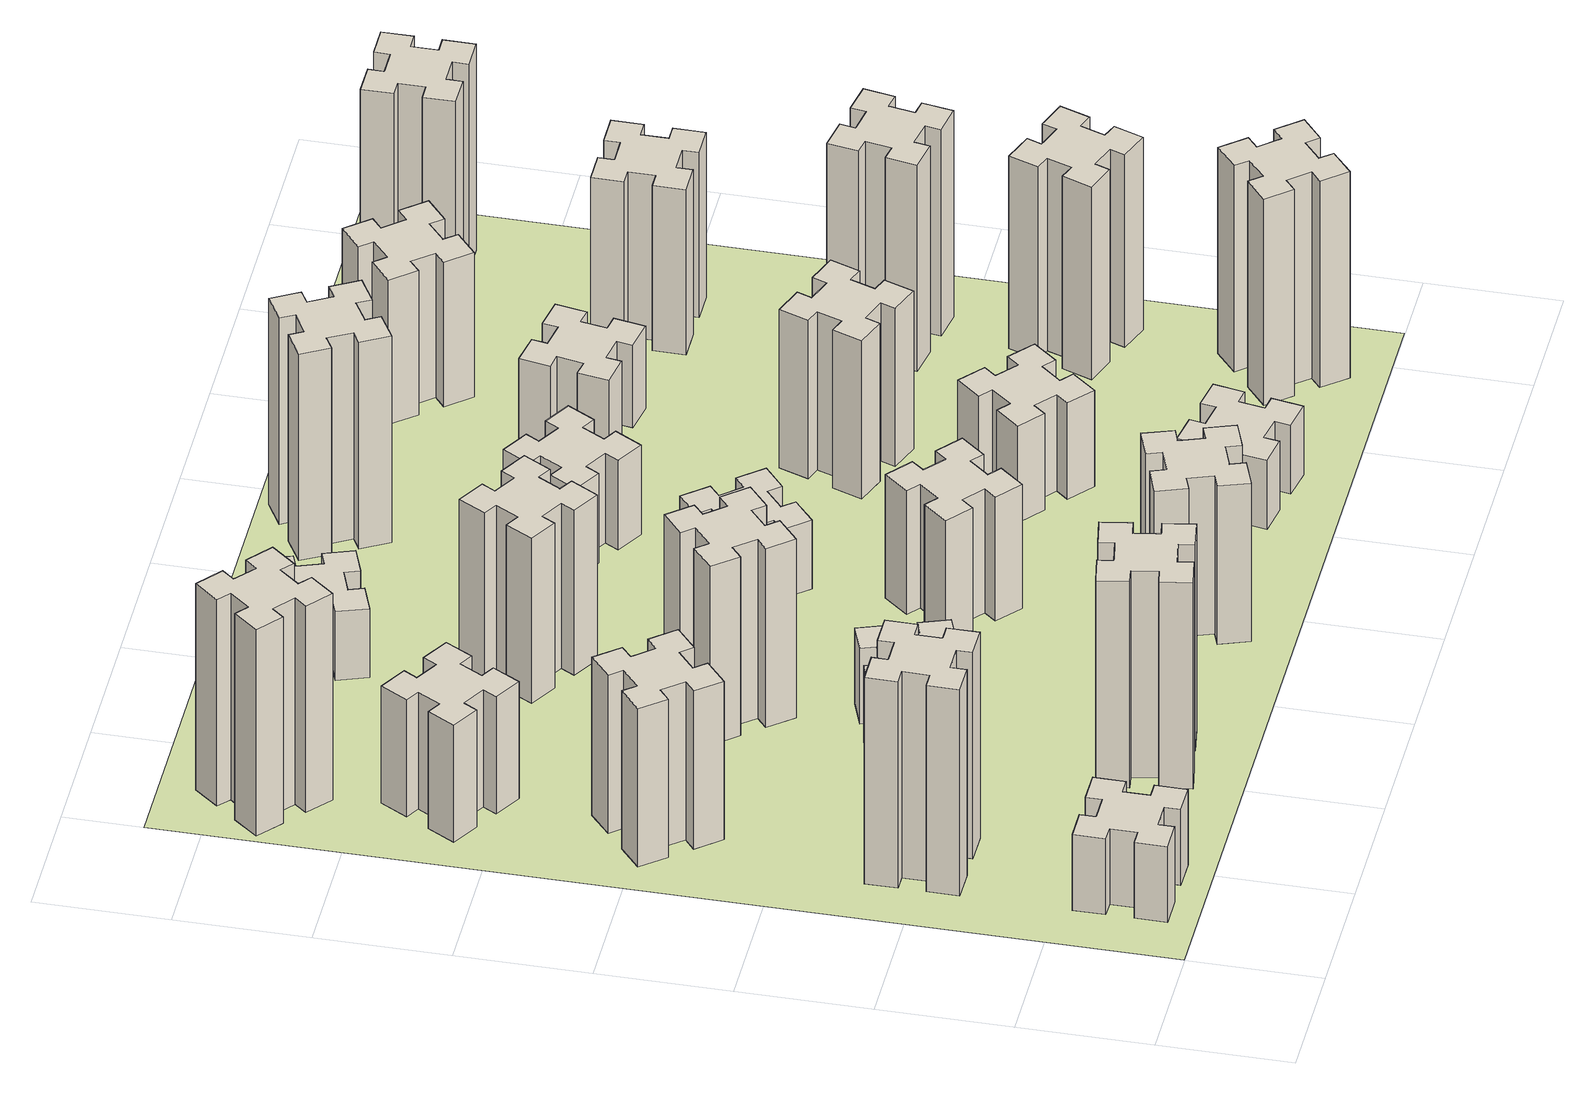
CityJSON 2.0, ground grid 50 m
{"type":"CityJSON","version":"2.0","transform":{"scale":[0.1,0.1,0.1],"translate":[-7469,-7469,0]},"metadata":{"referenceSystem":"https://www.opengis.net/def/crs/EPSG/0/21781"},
"CityObjects":{
"building1":{"type":"Building","attributes":{"class":"1000","function":"1000","usage":"1000","yearOfConstruction":2016,"roofType":"1000","measuredHeight":33,"storeysAboveGround":30,"storeysBelowGround":0},"geometry":[{"type":"Solid","lod":"1","boundaries":[[[[0,1,2,3,4,5,6,7,8,9,10,11,12,13,14,15,16,17,18,19]],[[17,16,20,21]],[[16,15,22,20]],[[15,14,23,22]],[[14,13,24,23]],[[13,12,25,24]],[[12,11,26,25]],[[11,10,27,26]],[[10,9,28,27]],[[9,8,29,28]],[[8,7,30,29]],[[7,6,31,30]],[[6,5,32,31]],[[5,4,33,32]],[[4,3,34,33]],[[3,2,35,34]],[[2,1,36,35]],[[1,0,37,36]],[[0,19,38,37]],[[19,18,39,38]],[[18,17,21,39]],[[24,25,26,27,28,29,30,31,32,33,34,35,36,37,38,39,21,20,22,23]]]]}]},
"building2":{"type":"Building","attributes":{"class":"1000","function":"1000","usage":"1000","yearOfConstruction":2016,"roofType":"1000","measuredHeight":90,"storeysAboveGround":30,"storeysBelowGround":0},"geometry":[{"type":"Solid","lod":"1","boundaries":[[[[40,41,42,43,44,45,46,47,48,49,50,51,52,53,54,55,56,57,58,59]],[[57,56,60,61]],[[56,55,62,60]],[[55,54,63,62]],[[54,53,64,63]],[[53,52,65,64]],[[52,51,66,65]],[[51,50,67,66]],[[50,49,68,67]],[[49,48,69,68]],[[48,47,70,69]],[[47,46,71,70]],[[46,45,72,71]],[[45,44,73,72]],[[44,43,74,73]],[[43,42,75,74]],[[42,41,76,75]],[[41,40,77,76]],[[40,59,78,77]],[[59,58,79,78]],[[58,57,61,79]],[[64,65,66,67,68,69,70,71,72,73,74,75,76,77,78,79,61,60,62,63]]]]}]},
"building3":{"type":"Building","attributes":{"class":"1000","function":"1000","usage":"1000","yearOfConstruction":2016,"roofType":"1000","measuredHeight":69,"storeysAboveGround":30,"storeysBelowGround":0},"geometry":[{"type":"Solid","lod":"1","boundaries":[[[[80,81,82,83,84,85,86,87,88,89,90,91,92,93,94,95,96,97,98,99]],[[97,96,100,101]],[[96,95,102,100]],[[95,94,103,102]],[[94,93,104,103]],[[93,92,105,104]],[[92,91,106,105]],[[91,90,107,106]],[[90,89,108,107]],[[89,88,109,108]],[[88,87,110,109]],[[87,86,111,110]],[[86,85,112,111]],[[85,84,113,112]],[[84,83,114,113]],[[83,82,115,114]],[[82,81,116,115]],[[81,80,117,116]],[[80,99,118,117]],[[99,98,119,118]],[[98,97,101,119]],[[104,105,106,107,108,109,110,111,112,113,114,115,116,117,118,119,101,100,102,103]]]]}]},
"building4":{"type":"Building","attributes":{"class":"1000","function":"1000","usage":"1000","yearOfConstruction":2016,"roofType":"1000","measuredHeight":51,"storeysAboveGround":30,"storeysBelowGround":0},"geometry":[{"type":"Solid","lod":"1","boundaries":[[[[120,121,122,123,124,125,126,127,128,129,130,131,132,133,134,135,136,137,138,139]],[[137,136,140,141]],[[136,135,142,140]],[[135,134,143,142]],[[134,133,144,143]],[[133,132,145,144]],[[132,131,146,145]],[[131,130,147,146]],[[130,129,148,147]],[[129,128,149,148]],[[128,127,150,149]],[[127,126,151,150]],[[126,125,152,151]],[[125,124,153,152]],[[124,123,154,153]],[[123,122,155,154]],[[122,121,156,155]],[[121,120,157,156]],[[120,139,158,157]],[[139,138,159,158]],[[138,137,141,159]],[[144,145,146,147,148,149,150,151,152,153,154,155,156,157,158,159,141,140,142,143]]]]}]},
"building5":{"type":"Building","attributes":{"class":"1000","function":"1000","usage":"1000","yearOfConstruction":2016,"roofType":"1000","measuredHeight":90,"storeysAboveGround":30,"storeysBelowGround":0},"geometry":[{"type":"Solid","lod":"1","boundaries":[[[[160,161,162,163,164,165,166,167,168,169,170,171,172,173,174,175,176,177,178,179]],[[177,176,180,181]],[[176,175,182,180]],[[175,174,183,182]],[[174,173,184,183]],[[173,172,185,184]],[[172,171,186,185]],[[171,170,187,186]],[[170,169,188,187]],[[169,168,189,188]],[[168,167,190,189]],[[167,166,191,190]],[[166,165,192,191]],[[165,164,193,192]],[[164,163,194,193]],[[163,162,195,194]],[[162,161,196,195]],[[161,160,197,196]],[[160,179,198,197]],[[179,178,199,198]],[[178,177,181,199]],[[184,185,186,187,188,189,190,191,192,193,194,195,196,197,198,199,181,180,182,183]]]]}]},
"building6":{"type":"Building","attributes":{"class":"1000","function":"1000","usage":"1000","yearOfConstruction":2016,"roofType":"1000","measuredHeight":90,"storeysAboveGround":30,"storeysBelowGround":0},"geometry":[{"type":"Solid","lod":"1","boundaries":[[[[200,201,202,203,204,205,206,207,208,209,210,211,212,213,214,215,216,217,218,219]],[[217,216,220,221]],[[216,215,222,220]],[[215,214,223,222]],[[214,213,224,223]],[[213,212,225,224]],[[212,211,226,225]],[[211,210,227,226]],[[210,209,228,227]],[[209,208,229,228]],[[208,207,230,229]],[[207,206,231,230]],[[206,205,232,231]],[[205,204,233,232]],[[204,203,234,233]],[[203,202,235,234]],[[202,201,236,235]],[[201,200,237,236]],[[200,219,238,237]],[[219,218,239,238]],[[218,217,221,239]],[[224,225,226,227,228,229,230,231,232,233,234,235,236,237,238,239,221,220,222,223]]]]}]},
"building7":{"type":"Building","attributes":{"class":"1000","function":"1000","usage":"1000","yearOfConstruction":2016,"roofType":"1000","measuredHeight":33,"storeysAboveGround":30,"storeysBelowGround":0},"geometry":[{"type":"Solid","lod":"1","boundaries":[[[[240,241,242,243,244,245,246,247,248,249,250,251,252,253,254,255,256,257,258,259]],[[257,256,260,261]],[[256,255,262,260]],[[255,254,263,262]],[[254,253,264,263]],[[253,252,265,264]],[[252,251,266,265]],[[251,250,267,266]],[[250,249,268,267]],[[249,248,269,268]],[[248,247,270,269]],[[247,246,271,270]],[[246,245,272,271]],[[245,244,273,272]],[[244,243,274,273]],[[243,242,275,274]],[[242,241,276,275]],[[241,240,277,276]],[[240,259,278,277]],[[259,258,279,278]],[[258,257,261,279]],[[264,265,266,267,268,269,270,271,272,273,274,275,276,277,278,279,261,260,262,263]]]]}]},
"building8":{"type":"Building","attributes":{"class":"1000","function":"1000","usage":"1000","yearOfConstruction":2016,"roofType":"1000","measuredHeight":78,"storeysAboveGround":30,"storeysBelowGround":0},"geometry":[{"type":"Solid","lod":"1","boundaries":[[[[280,281,282,283,284,285,286,287,288,289,290,291,292,293,294,295,296,297,298,299]],[[297,296,300,301]],[[296,295,302,300]],[[295,294,303,302]],[[294,293,304,303]],[[293,292,305,304]],[[292,291,306,305]],[[291,290,307,306]],[[290,289,308,307]],[[289,288,309,308]],[[288,287,310,309]],[[287,286,311,310]],[[286,285,312,311]],[[285,284,313,312]],[[284,283,314,313]],[[283,282,315,314]],[[282,281,316,315]],[[281,280,317,316]],[[280,299,318,317]],[[299,298,319,318]],[[298,297,301,319]],[[304,305,306,307,308,309,310,311,312,313,314,315,316,317,318,319,301,300,302,303]]]]}]},
"building9":{"type":"Building","attributes":{"class":"1000","function":"1000","usage":"1000","yearOfConstruction":2016,"roofType":"1000","measuredHeight":72,"storeysAboveGround":30,"storeysBelowGround":0},"geometry":[{"type":"Solid","lod":"1","boundaries":[[[[320,321,322,323,324,325,326,327,328,329,330,331,332,333,334,335,336,337,338,339]],[[337,336,340,341]],[[336,335,342,340]],[[335,334,343,342]],[[334,333,344,343]],[[333,332,345,344]],[[332,331,346,345]],[[331,330,347,346]],[[330,329,348,347]],[[329,328,349,348]],[[328,327,350,349]],[[327,326,351,350]],[[326,325,352,351]],[[325,324,353,352]],[[324,323,354,353]],[[323,322,355,354]],[[322,321,356,355]],[[321,320,357,356]],[[320,339,358,357]],[[339,338,359,358]],[[338,337,341,359]],[[344,345,346,347,348,349,350,351,352,353,354,355,356,357,358,359,341,340,342,343]]]]}]},
"building10":{"type":"Building","attributes":{"class":"1000","function":"1000","usage":"1000","yearOfConstruction":2016,"roofType":"1000","measuredHeight":69,"storeysAboveGround":30,"storeysBelowGround":0},"geometry":[{"type":"Solid","lod":"1","boundaries":[[[[360,361,362,363,364,365,366,367,368,369,370,371,372,373,374,375,376,377,378,379]],[[377,376,380,381]],[[376,375,382,380]],[[375,374,383,382]],[[374,373,384,383]],[[373,372,385,384]],[[372,371,386,385]],[[371,370,387,386]],[[370,369,388,387]],[[369,368,389,388]],[[368,367,390,389]],[[367,366,391,390]],[[366,365,392,391]],[[365,364,393,392]],[[364,363,394,393]],[[363,362,395,394]],[[362,361,396,395]],[[361,360,397,396]],[[360,379,398,397]],[[379,378,399,398]],[[378,377,381,399]],[[384,385,386,387,388,389,390,391,392,393,394,395,396,397,398,399,381,380,382,383]]]]}]},
"building11":{"type":"Building","attributes":{"class":"1000","function":"1000","usage":"1000","yearOfConstruction":2016,"roofType":"1000","measuredHeight":30,"storeysAboveGround":30,"storeysBelowGround":0},"geometry":[{"type":"Solid","lod":"1","boundaries":[[[[400,401,402,403,404,405,406,407,408,409,410,411,412,413,414,415,416,417,418,419]],[[417,416,420,421]],[[416,415,422,420]],[[415,414,423,422]],[[414,413,424,423]],[[413,412,425,424]],[[412,411,426,425]],[[411,410,427,426]],[[410,409,428,427]],[[409,408,429,428]],[[408,407,430,429]],[[407,406,431,430]],[[406,405,432,431]],[[405,404,433,432]],[[404,403,434,433]],[[403,402,435,434]],[[402,401,436,435]],[[401,400,437,436]],[[400,419,438,437]],[[419,418,439,438]],[[418,417,421,439]],[[424,425,426,427,428,429,430,431,432,433,434,435,436,437,438,439,421,420,422,423]]]]}]},
"building12":{"type":"Building","attributes":{"class":"1000","function":"1000","usage":"1000","yearOfConstruction":2016,"roofType":"1000","measuredHeight":54,"storeysAboveGround":30,"storeysBelowGround":0},"geometry":[{"type":"Solid","lod":"1","boundaries":[[[[440,441,442,443,444,445,446,447,448,449,450,451,452,453,454,455,456,457,458,459]],[[457,456,460,461]],[[456,455,462,460]],[[455,454,463,462]],[[454,453,464,463]],[[453,452,465,464]],[[452,451,466,465]],[[451,450,467,466]],[[450,449,468,467]],[[449,448,469,468]],[[448,447,470,469]],[[447,446,471,470]],[[446,445,472,471]],[[445,444,473,472]],[[444,443,474,473]],[[443,442,475,474]],[[442,441,476,475]],[[441,440,477,476]],[[440,459,478,477]],[[459,458,479,478]],[[458,457,461,479]],[[464,465,466,467,468,469,470,471,472,473,474,475,476,477,478,479,461,460,462,463]]]]}]},
"building13":{"type":"Building","attributes":{"class":"1000","function":"1000","usage":"1000","yearOfConstruction":2016,"roofType":"1000","measuredHeight":30,"storeysAboveGround":30,"storeysBelowGround":0},"geometry":[{"type":"Solid","lod":"1","boundaries":[[[[480,481,482,483,484,485,486,487,488,489,490,491,492,493,494,495,496,497,498,499]],[[497,496,500,501]],[[496,495,502,500]],[[495,494,503,502]],[[494,493,504,503]],[[493,492,505,504]],[[492,491,506,505]],[[491,490,507,506]],[[490,489,508,507]],[[489,488,509,508]],[[488,487,510,509]],[[487,486,511,510]],[[486,485,512,511]],[[485,484,513,512]],[[484,483,514,513]],[[483,482,515,514]],[[482,481,516,515]],[[481,480,517,516]],[[480,499,518,517]],[[499,498,519,518]],[[498,497,501,519]],[[504,505,506,507,508,509,510,511,512,513,514,515,516,517,518,519,501,500,502,503]]]]}]},
"building14":{"type":"Building","attributes":{"class":"1000","function":"1000","usage":"1000","yearOfConstruction":2016,"roofType":"1000","measuredHeight":39,"storeysAboveGround":30,"storeysBelowGround":0},"geometry":[{"type":"Solid","lod":"1","boundaries":[[[[520,521,522,523,524,525,526,527,528,529,530,531,532,533,534,535,536,537,538,539]],[[537,536,540,541]],[[536,535,542,540]],[[535,534,543,542]],[[534,533,544,543]],[[533,532,545,544]],[[532,531,546,545]],[[531,530,547,546]],[[530,529,548,547]],[[529,528,549,548]],[[528,527,550,549]],[[527,526,551,550]],[[526,525,552,551]],[[525,524,553,552]],[[524,523,554,553]],[[523,522,555,554]],[[522,521,556,555]],[[521,520,557,556]],[[520,539,558,557]],[[539,538,559,558]],[[538,537,541,559]],[[544,545,546,547,548,549,550,551,552,553,554,555,556,557,558,559,541,540,542,543]]]]}]},
"building15":{"type":"Building","attributes":{"class":"1000","function":"1000","usage":"1000","yearOfConstruction":2016,"roofType":"1000","measuredHeight":30,"storeysAboveGround":30,"storeysBelowGround":0},"geometry":[{"type":"Solid","lod":"1","boundaries":[[[[560,561,562,563,564,565,566,567,568,569,570,571,572,573,574,575,576,577,578,579]],[[577,576,580,581]],[[576,575,582,580]],[[575,574,583,582]],[[574,573,584,583]],[[573,572,585,584]],[[572,571,586,585]],[[571,570,587,586]],[[570,569,588,587]],[[569,568,589,588]],[[568,567,590,589]],[[567,566,591,590]],[[566,565,592,591]],[[565,564,593,592]],[[564,563,594,593]],[[563,562,595,594]],[[562,561,596,595]],[[561,560,597,596]],[[560,579,598,597]],[[579,578,599,598]],[[578,577,581,599]],[[584,585,586,587,588,589,590,591,592,593,594,595,596,597,598,599,581,580,582,583]]]]}]},
"building16":{"type":"Building","attributes":{"class":"1000","function":"1000","usage":"1000","yearOfConstruction":2016,"roofType":"1000","measuredHeight":90,"storeysAboveGround":30,"storeysBelowGround":0},"geometry":[{"type":"Solid","lod":"1","boundaries":[[[[600,601,602,603,604,605,606,607,608,609,610,611,612,613,614,615,616,617,618,619]],[[617,616,620,621]],[[616,615,622,620]],[[615,614,623,622]],[[614,613,624,623]],[[613,612,625,624]],[[612,611,626,625]],[[611,610,627,626]],[[610,609,628,627]],[[609,608,629,628]],[[608,607,630,629]],[[607,606,631,630]],[[606,605,632,631]],[[605,604,633,632]],[[604,603,634,633]],[[603,602,635,634]],[[602,601,636,635]],[[601,600,637,636]],[[600,619,638,637]],[[619,618,639,638]],[[618,617,621,639]],[[624,625,626,627,628,629,630,631,632,633,634,635,636,637,638,639,621,620,622,623]]]]}]},
"building17":{"type":"Building","attributes":{"class":"1000","function":"1000","usage":"1000","yearOfConstruction":2016,"roofType":"1000","measuredHeight":42,"storeysAboveGround":30,"storeysBelowGround":0},"geometry":[{"type":"Solid","lod":"1","boundaries":[[[[640,641,642,643,644,645,646,647,648,649,650,651,652,653,654,655,656,657,658,659]],[[657,656,660,661]],[[656,655,662,660]],[[655,654,663,662]],[[654,653,664,663]],[[653,652,665,664]],[[652,651,666,665]],[[651,650,667,666]],[[650,649,668,667]],[[649,648,669,668]],[[648,647,670,669]],[[647,646,671,670]],[[646,645,672,671]],[[645,644,673,672]],[[644,643,674,673]],[[643,642,675,674]],[[642,641,676,675]],[[641,640,677,676]],[[640,659,678,677]],[[659,658,679,678]],[[658,657,661,679]],[[664,665,666,667,668,669,670,671,672,673,674,675,676,677,678,679,661,660,662,663]]]]}]},
"building18":{"type":"Building","attributes":{"class":"1000","function":"1000","usage":"1000","yearOfConstruction":2016,"roofType":"1000","measuredHeight":69,"storeysAboveGround":30,"storeysBelowGround":0},"geometry":[{"type":"Solid","lod":"1","boundaries":[[[[680,681,682,683,684,685,686,687,688,689,690,691,692,693,694,695,696,697,698,699]],[[697,696,700,701]],[[696,695,702,700]],[[695,694,703,702]],[[694,693,704,703]],[[693,692,705,704]],[[692,691,706,705]],[[691,690,707,706]],[[690,689,708,707]],[[689,688,709,708]],[[688,687,710,709]],[[687,686,711,710]],[[686,685,712,711]],[[685,684,713,712]],[[684,683,714,713]],[[683,682,715,714]],[[682,681,716,715]],[[681,680,717,716]],[[680,699,718,717]],[[699,698,719,718]],[[698,697,701,719]],[[704,705,706,707,708,709,710,711,712,713,714,715,716,717,718,719,701,700,702,703]]]]}]},
"building19":{"type":"Building","attributes":{"class":"1000","function":"1000","usage":"1000","yearOfConstruction":2016,"roofType":"1000","measuredHeight":36,"storeysAboveGround":30,"storeysBelowGround":0},"geometry":[{"type":"Solid","lod":"1","boundaries":[[[[720,721,722,723,724,725,726,727,728,729,730,731,732,733,734,735,736,737,738,739]],[[737,736,740,741]],[[736,735,742,740]],[[735,734,743,742]],[[734,733,744,743]],[[733,732,745,744]],[[732,731,746,745]],[[731,730,747,746]],[[730,729,748,747]],[[729,728,749,748]],[[728,727,750,749]],[[727,726,751,750]],[[726,725,752,751]],[[725,724,753,752]],[[724,723,754,753]],[[723,722,755,754]],[[722,721,756,755]],[[721,720,757,756]],[[720,739,758,757]],[[739,738,759,758]],[[738,737,741,759]],[[744,745,746,747,748,749,750,751,752,753,754,755,756,757,758,759,741,740,742,743]]]]}]},
"building20":{"type":"Building","attributes":{"class":"1000","function":"1000","usage":"1000","yearOfConstruction":2016,"roofType":"1000","measuredHeight":90,"storeysAboveGround":30,"storeysBelowGround":0},"geometry":[{"type":"Solid","lod":"1","boundaries":[[[[760,761,762,763,764,765,766,767,768,769,770,771,772,773,774,775,776,777,778,779]],[[777,776,780,781]],[[776,775,782,780]],[[775,774,783,782]],[[774,773,784,783]],[[773,772,785,784]],[[772,771,786,785]],[[771,770,787,786]],[[770,769,788,787]],[[769,768,789,788]],[[768,767,790,789]],[[767,766,791,790]],[[766,765,792,791]],[[765,764,793,792]],[[764,763,794,793]],[[763,762,795,794]],[[762,761,796,795]],[[761,760,797,796]],[[760,779,798,797]],[[779,778,799,798]],[[778,777,781,799]],[[784,785,786,787,788,789,790,791,792,793,794,795,796,797,798,799,781,780,782,783]]]]}]},
"building21":{"type":"Building","attributes":{"class":"1000","function":"1000","usage":"1000","yearOfConstruction":2016,"roofType":"1000","measuredHeight":63,"storeysAboveGround":30,"storeysBelowGround":0},"geometry":[{"type":"Solid","lod":"1","boundaries":[[[[800,801,802,803,804,805,806,807,808,809,810,811,812,813,814,815,816,817,818,819]],[[817,816,820,821]],[[816,815,822,820]],[[815,814,823,822]],[[814,813,824,823]],[[813,812,825,824]],[[812,811,826,825]],[[811,810,827,826]],[[810,809,828,827]],[[809,808,829,828]],[[808,807,830,829]],[[807,806,831,830]],[[806,805,832,831]],[[805,804,833,832]],[[804,803,834,833]],[[803,802,835,834]],[[802,801,836,835]],[[801,800,837,836]],[[800,819,838,837]],[[819,818,839,838]],[[818,817,821,839]],[[824,825,826,827,828,829,830,831,832,833,834,835,836,837,838,839,821,820,822,823]]]]}]},
"building22":{"type":"Building","attributes":{"class":"1000","function":"1000","usage":"1000","yearOfConstruction":2016,"roofType":"1000","measuredHeight":84,"storeysAboveGround":30,"storeysBelowGround":0},"geometry":[{"type":"Solid","lod":"1","boundaries":[[[[840,841,842,843,844,845,846,847,848,849,850,851,852,853,854,855,856,857,858,859]],[[857,856,860,861]],[[856,855,862,860]],[[855,854,863,862]],[[854,853,864,863]],[[853,852,865,864]],[[852,851,866,865]],[[851,850,867,866]],[[850,849,868,867]],[[849,848,869,868]],[[848,847,870,869]],[[847,846,871,870]],[[846,845,872,871]],[[845,844,873,872]],[[844,843,874,873]],[[843,842,875,874]],[[842,841,876,875]],[[841,840,877,876]],[[840,859,878,877]],[[859,858,879,878]],[[858,857,861,879]],[[864,865,866,867,868,869,870,871,872,873,874,875,876,877,878,879,861,860,862,863]]]]}]},
"building23":{"type":"Building","attributes":{"class":"1000","function":"1000","usage":"1000","yearOfConstruction":2016,"roofType":"1000","measuredHeight":90,"storeysAboveGround":30,"storeysBelowGround":0},"geometry":[{"type":"Solid","lod":"1","boundaries":[[[[880,881,882,883,884,885,886,887,888,889,890,891,892,893,894,895,896,897,898,899]],[[897,896,900,901]],[[896,895,902,900]],[[895,894,903,902]],[[894,893,904,903]],[[893,892,905,904]],[[892,891,906,905]],[[891,890,907,906]],[[890,889,908,907]],[[889,888,909,908]],[[888,887,910,909]],[[887,886,911,910]],[[886,885,912,911]],[[885,884,913,912]],[[884,883,914,913]],[[883,882,915,914]],[[882,881,916,915]],[[881,880,917,916]],[[880,899,918,917]],[[899,898,919,918]],[[898,897,901,919]],[[904,905,906,907,908,909,910,911,912,913,914,915,916,917,918,919,901,900,902,903]]]]}]},
"building24":{"type":"Building","attributes":{"class":"1000","function":"1000","usage":"1000","yearOfConstruction":2016,"roofType":"1000","measuredHeight":72,"storeysAboveGround":30,"storeysBelowGround":0},"geometry":[{"type":"Solid","lod":"1","boundaries":[[[[920,921,922,923,924,925,926,927,928,929,930,931,932,933,934,935,936,937,938,939]],[[937,936,940,941]],[[936,935,942,940]],[[935,934,943,942]],[[934,933,944,943]],[[933,932,945,944]],[[932,931,946,945]],[[931,930,947,946]],[[930,929,948,947]],[[929,928,949,948]],[[928,927,950,949]],[[927,926,951,950]],[[926,925,952,951]],[[925,924,953,952]],[[924,923,954,953]],[[923,922,955,954]],[[922,921,956,955]],[[921,920,957,956]],[[920,939,958,957]],[[939,938,959,958]],[[938,937,941,959]],[[944,945,946,947,948,949,950,951,952,953,954,955,956,957,958,959,941,940,942,943]]]]}]},
"building25":{"type":"Building","attributes":{"class":"1000","function":"1000","usage":"1000","yearOfConstruction":2016,"roofType":"1000","measuredHeight":90,"storeysAboveGround":30,"storeysBelowGround":0},"geometry":[{"type":"Solid","lod":"1","boundaries":[[[[960,961,962,963,964,965,966,967,968,969,970,971,972,973,974,975,976,977,978,979]],[[977,976,980,981]],[[976,975,982,980]],[[975,974,983,982]],[[974,973,984,983]],[[973,972,985,984]],[[972,971,986,985]],[[971,970,987,986]],[[970,969,988,987]],[[969,968,989,988]],[[968,967,990,989]],[[967,966,991,990]],[[966,965,992,991]],[[965,964,993,992]],[[964,963,994,993]],[[963,962,995,994]],[[962,961,996,995]],[[961,960,997,996]],[[960,979,998,997]],[[979,978,999,998]],[[978,977,981,999]],[[984,985,986,987,988,989,990,991,992,993,994,995,996,997,998,999,981,980,982,983]]]]}]},
"landuse1":{"type":"LandUse","attributes":{"name":"plot1","function":"1010"},"geometry":[{"type":"MultiSurface","lod":"1","boundaries":[[[1000,1001,1002,1003]]]}]}
},
"vertices":[
[265,325,0],[265,225,0],[205,225,0],[205,105,0],[325,105,0],[325,165,0],[425,165,0],[425,105,0],[545,105,0],[545,225,0],[485,225,0],[485,325,0],[545,325,0],[545,445,0],[425,445,0],[425,385,0],[325,385,0],[325,445,0],[205,445,0],[205,325,0],[325,385,330],[325,445,330],[425,385,330],[425,445,330],[545,445,330],[545,325,330],[485,325,330],[485,225,330],[545,225,330],[545,105,330],[425,105,330],[425,165,330],[325,165,330],[325,105,330],[205,105,330],[205,225,330],[265,225,330],[265,325,330],[205,325,330],[205,445,330],
[265,1065,0],[265,965,0],[205,965,0],[205,845,0],[325,845,0],[325,905,0],[425,905,0],[425,845,0],[545,845,0],[545,965,0],[485,965,0],[485,1065,0],[545,1065,0],[545,1185,0],[425,1185,0],[425,1125,0],[325,1125,0],[325,1185,0],[205,1185,0],[205,1065,0],[325,1125,900],[325,1185,900],[425,1125,900],[425,1185,900],[545,1185,900],[545,1065,900],[485,1065,900],[485,965,900],[545,965,900],[545,845,900],[425,845,900],[425,905,900],[325,905,900],[325,845,900],[205,845,900],[205,965,900],[265,965,900],[265,1065,900],[205,1065,900],[205,1185,900],
[492,1988,0],[427,2064,0],[473,2103,0],[396,2195,0],[304,2118,0],[343,2072,0],[266,2007,0],[228,2053,0],[136,1976,0],[213,1884,0],[259,1923,0],[323,1846,0],[277,1808,0],[354,1716,0],[446,1793,0],[408,1839,0],[484,1903,0],[523,1857,0],[615,1934,0],[538,2026,0],[484,1903,690],[523,1857,690],[408,1839,690],[446,1793,690],[354,1716,690],[277,1808,690],[323,1846,690],[259,1923,690],[213,1884,690],[136,1976,690],[228,2053,690],[266,2007,690],[343,2072,690],[304,2118,690],[396,2195,690],[473,2103,690],[427,2064,690],[492,1988,690],[538,2026,690],[615,1934,690],
[446,2597,0],[496,2684,0],[548,2654,0],[608,2758,0],[504,2818,0],[474,2766,0],[387,2816,0],[417,2868,0],[313,2928,0],[253,2824,0],[305,2794,0],[255,2707,0],[203,2737,0],[143,2633,0],[247,2573,0],[277,2625,0],[364,2575,0],[334,2523,0],[438,2463,0],[498,2567,0],[364,2575,510],[334,2523,510],[277,2625,510],[247,2573,510],[143,2633,510],[203,2737,510],[255,2707,510],[305,2794,510],[253,2824,510],[313,2928,510],[417,2868,510],[387,2816,510],[474,2766,510],[504,2818,510],[608,2758,510],[548,2654,510],[496,2684,510],[446,2597,510],[498,2567,510],[438,2463,510],
[1085,258,0],[1184,276,0],[1194,217,0],[1312,237,0],[1291,356,0],[1232,345,0],[1215,444,0],[1274,454,0],[1253,572,0],[1135,551,0],[1145,492,0],[1047,475,0],[1037,534,0],[918,513,0],[939,395,0],[998,405,0],[1016,307,0],[957,297,0],[977,178,0],[1096,199,0],[1016,307,900],[957,297,900],[998,405,900],[939,395,900],[918,513,900],[1037,534,900],[1047,475,900],[1145,492,900],[1135,551,900],[1253,572,900],[1274,454,900],[1215,444,900],[1232,345,900],[1291,356,900],[1312,237,900],[1194,217,900],[1184,276,900],[1085,258,900],[1096,199,900],[977,178,900],
[384,3387,0],[308,3452,0],[346,3498,0],[254,3575,0],[177,3483,0],[223,3444,0],[159,3368,0],[113,3406,0],[36,3314,0],[128,3237,0],[166,3283,0],[243,3219,0],[204,3173,0],[296,3096,0],[373,3188,0],[327,3226,0],[392,3303,0],[438,3264,0],[515,3356,0],[423,3433,0],[392,3303,900],[438,3264,900],[327,3226,900],[373,3188,900],[296,3096,900],[204,3173,900],[243,3219,900],[166,3283,900],[128,3237,900],[36,3314,900],[113,3406,900],[159,3368,900],[223,3444,900],[177,3483,900],[254,3575,900],[346,3498,900],[308,3452,900],[384,3387,900],[423,3433,900],[515,3356,900],
[1125,1336,0],[1031,1302,0],[1010,1358,0],[897,1317,0],[939,1204,0],[995,1225,0],[1029,1131,0],[973,1110,0],[1014,997,0],[1127,1039,0],[1106,1095,0],[1200,1129,0],[1220,1073,0],[1333,1114,0],[1292,1227,0],[1236,1206,0],[1202,1300,0],[1258,1320,0],[1217,1433,0],[1104,1392,0],[1202,1300,330],[1258,1320,330],[1236,1206,330],[1292,1227,330],[1333,1114,330],[1220,1073,330],[1200,1129,330],[1106,1095,330],[1127,1039,330],[1014,997,330],[973,1110,330],[1029,1131,330],[995,1225,330],[939,1204,330],[897,1317,330],[1010,1358,330],[1031,1302,330],[1125,1336,330],[1104,1392,330],[1217,1433,330],
[1083,1972,0],[1006,1907,0],[968,1953,0],[876,1876,0],[953,1784,0],[999,1823,0],[1063,1746,0],[1017,1708,0],[1094,1616,0],[1186,1693,0],[1148,1739,0],[1224,1803,0],[1263,1757,0],[1355,1834,0],[1278,1926,0],[1232,1888,0],[1167,1964,0],[1213,2003,0],[1136,2095,0],[1044,2018,0],[1167,1964,780],[1213,2003,780],[1232,1888,780],[1278,1926,780],[1355,1834,780],[1263,1757,780],[1224,1803,780],[1148,1739,780],[1186,1693,780],[1094,1616,780],[1017,1708,780],[1063,1746,780],[999,1823,780],[953,1784,780],[876,1876,780],[968,1953,780],[1006,1907,780],[1083,1972,780],[1044,2018,780],[1136,2095,780],
[1314,2666,0],[1227,2716,0],[1257,2768,0],[1153,2828,0],[1093,2724,0],[1145,2694,0],[1095,2607,0],[1043,2637,0],[983,2533,0],[1087,2473,0],[1117,2525,0],[1204,2475,0],[1174,2423,0],[1278,2363,0],[1338,2467,0],[1286,2497,0],[1336,2584,0],[1388,2554,0],[1448,2658,0],[1344,2718,0],[1336,2584,720],[1388,2554,720],[1286,2497,720],[1338,2467,720],[1278,2363,720],[1174,2423,720],[1204,2475,720],[1117,2525,720],[1087,2473,720],[983,2533,720],[1043,2637,720],[1095,2607,720],[1145,2694,720],[1093,2724,720],[1153,2828,720],[1257,2768,720],[1227,2716,720],[1314,2666,720],[1344,2718,720],[1448,2658,720],
[1965,496,0],[1871,462,0],[1850,518,0],[1737,477,0],[1779,364,0],[1835,385,0],[1869,291,0],[1813,270,0],[1854,157,0],[1967,199,0],[1946,255,0],[2040,289,0],[2060,233,0],[2173,274,0],[2132,387,0],[2076,366,0],[2042,460,0],[2098,480,0],[2057,593,0],[1944,552,0],[2042,460,690],[2098,480,690],[2076,366,690],[2132,387,690],[2173,274,690],[2060,233,690],[2040,289,690],[1946,255,690],[1967,199,690],[1854,157,690],[1813,270,690],[1869,291,690],[1835,385,690],[1779,364,690],[1737,477,690],[1850,518,690],[1871,462,690],[1965,496,690],[1944,552,690],[2057,593,690],
[1125,3456,0],[1031,3422,0],[1010,3478,0],[897,3437,0],[939,3324,0],[995,3345,0],[1029,3251,0],[973,3230,0],[1014,3117,0],[1127,3159,0],[1106,3215,0],[1200,3249,0],[1220,3193,0],[1333,3234,0],[1292,3347,0],[1236,3326,0],[1202,3420,0],[1258,3440,0],[1217,3553,0],[1104,3512,0],[1202,3420,300],[1258,3440,300],[1236,3326,300],[1292,3347,300],[1333,3234,300],[1220,3193,300],[1200,3249,300],[1106,3215,300],[1127,3159,300],[1014,3117,300],[973,3230,300],[1029,3251,300],[995,3345,300],[939,3324,300],[897,3437,300],[1010,3478,300],[1031,3422,300],[1125,3456,300],[1104,3512,300],[1217,3553,300],
[1746,1163,0],[1823,1099,0],[1784,1053,0],[1876,976,0],[1953,1068,0],[1907,1106,0],[1972,1183,0],[2018,1144,0],[2095,1236,0],[2003,1313,0],[1964,1267,0],[1888,1332,0],[1926,1378,0],[1834,1455,0],[1757,1363,0],[1803,1324,0],[1739,1248,0],[1693,1286,0],[1616,1194,0],[1708,1117,0],[1739,1248,540],[1693,1286,540],[1803,1324,540],[1757,1363,540],[1834,1455,540],[1926,1378,540],[1888,1332,540],[1964,1267,540],[2003,1313,540],[2095,1236,540],[2018,1144,540],[1972,1183,540],[1907,1106,540],[1953,1068,540],[1876,976,540],[1784,1053,540],[1823,1099,540],[1746,1163,540],[1708,1117,540],[1616,1194,540],
[1972,1988,0],[1907,2064,0],[1953,2103,0],[1876,2195,0],[1784,2118,0],[1823,2072,0],[1746,2007,0],[1708,2053,0],[1616,1976,0],[1693,1884,0],[1739,1923,0],[1803,1846,0],[1757,1808,0],[1834,1716,0],[1926,1793,0],[1888,1839,0],[1964,1903,0],[2003,1857,0],[2095,1934,0],[2018,2026,0],[1964,1903,300],[2003,1857,300],[1888,1839,300],[1926,1793,300],[1834,1716,300],[1757,1808,300],[1803,1846,300],[1739,1923,300],[1693,1884,300],[1616,1976,300],[1708,2053,300],[1746,2007,300],[1823,2072,300],[1784,2118,300],[1876,2195,300],[1953,2103,300],[1907,2064,300],[1972,1988,300],[2018,2026,300],[2095,1934,300],
[2026,2497,0],[2076,2584,0],[2128,2554,0],[2188,2658,0],[2084,2718,0],[2054,2666,0],[1967,2716,0],[1997,2768,0],[1893,2828,0],[1833,2724,0],[1885,2694,0],[1835,2607,0],[1783,2637,0],[1723,2533,0],[1827,2473,0],[1857,2525,0],[1944,2475,0],[1914,2423,0],[2018,2363,0],[2078,2467,0],[1944,2475,390],[1914,2423,390],[1857,2525,390],[1827,2473,390],[1723,2533,390],[1783,2637,390],[1835,2607,390],[1885,2694,390],[1833,2724,390],[1893,2828,390],[1997,2768,390],[1967,2716,390],[2054,2666,390],[2084,2718,390],[2188,2658,390],[2128,2554,390],[2076,2584,390],[2026,2497,390],[2078,2467,390],[2018,2363,390],
[2596,444,0],[2578,345,0],[2519,356,0],[2498,237,0],[2617,217,0],[2627,276,0],[2725,258,0],[2715,199,0],[2833,178,0],[2854,297,0],[2795,307,0],[2812,405,0],[2871,395,0],[2892,513,0],[2774,534,0],[2764,475,0],[2665,492,0],[2676,551,0],[2557,572,0],[2537,454,0],[2665,492,300],[2676,551,300],[2764,475,300],[2774,534,300],[2892,513,300],[2871,395,300],[2812,405,300],[2795,307,300],[2854,297,300],[2833,178,300],[2715,199,300],[2725,258,300],[2627,276,300],[2617,217,300],[2498,237,300],[2519,356,300],[2578,345,300],[2596,444,300],[2537,454,300],[2557,572,300],
[1844,3556,0],[1757,3506,0],[1727,3558,0],[1623,3498,0],[1683,3394,0],[1735,3424,0],[1785,3337,0],[1733,3307,0],[1793,3203,0],[1897,3263,0],[1867,3315,0],[1954,3365,0],[1984,3313,0],[2088,3373,0],[2028,3477,0],[1976,3447,0],[1926,3534,0],[1978,3564,0],[1918,3668,0],[1814,3608,0],[1926,3534,900],[1978,3564,900],[1976,3447,900],[2028,3477,900],[2088,3373,900],[1984,3313,900],[1954,3365,900],[1867,3315,900],[1897,3263,900],[1793,3203,900],[1733,3307,900],[1785,3337,900],[1735,3424,900],[1683,3394,900],[1623,3498,900],[1727,3558,900],[1757,3506,900],[1844,3556,900],[1814,3608,900],[1918,3668,900],
[2647,1006,0],[2712,1083,0],[2758,1044,0],[2835,1136,0],[2743,1213,0],[2704,1167,0],[2628,1232,0],[2666,1278,0],[2574,1355,0],[2497,1263,0],[2543,1224,0],[2479,1148,0],[2433,1186,0],[2356,1094,0],[2448,1017,0],[2486,1063,0],[2563,999,0],[2524,953,0],[2616,876,0],[2693,968,0],[2563,999,420],[2524,953,420],[2486,1063,420],[2448,1017,420],[2356,1094,420],[2433,1186,420],[2479,1148,420],[2543,1224,420],[2497,1263,420],[2574,1355,420],[2666,1278,420],[2628,1232,420],[2704,1167,420],[2743,1213,420],[2835,1136,420],[2758,1044,420],[2712,1083,420],[2647,1006,420],[2693,968,420],[2616,876,420],
[2682,1671,0],[2716,1765,0],[2772,1744,0],[2813,1857,0],[2700,1898,0],[2680,1842,0],[2586,1876,0],[2607,1932,0],[2494,1973,0],[2453,1860,0],[2509,1840,0],[2475,1746,0],[2419,1767,0],[2377,1654,0],[2490,1613,0],[2511,1669,0],[2605,1635,0],[2584,1579,0],[2697,1537,0],[2738,1650,0],[2605,1635,690],[2584,1579,690],[2511,1669,690],[2490,1613,690],[2377,1654,690],[2419,1767,690],[2475,1746,690],[2509,1840,690],[2453,1860,690],[2494,1973,690],[2607,1932,690],[2586,1876,690],[2680,1842,690],[2700,1898,690],[2813,1857,690],[2772,1744,690],[2716,1765,690],[2682,1671,690],[2738,1650,690],[2697,1537,690],
[2664,2795,0],[2565,2812,0],[2576,2871,0],[2457,2892,0],[2437,2774,0],[2496,2764,0],[2478,2665,0],[2419,2676,0],[2398,2557,0],[2517,2537,0],[2527,2596,0],[2625,2578,0],[2615,2519,0],[2733,2498,0],[2754,2617,0],[2695,2627,0],[2712,2725,0],[2771,2715,0],[2792,2833,0],[2674,2854,0],[2712,2725,360],[2771,2715,360],[2695,2627,360],[2754,2617,360],[2733,2498,360],[2615,2519,360],[2625,2578,360],[2527,2596,360],[2517,2537,360],[2398,2557,360],[2419,2676,360],[2478,2665,360],[2496,2764,360],[2437,2774,360],[2457,2892,360],[2576,2871,360],[2565,2812,360],[2664,2795,360],[2674,2854,360],[2792,2833,360],
[3468,259,0],[3544,323,0],[3583,277,0],[3675,354,0],[3598,446,0],[3552,408,0],[3487,484,0],[3533,523,0],[3456,615,0],[3364,538,0],[3403,492,0],[3326,427,0],[3288,473,0],[3196,396,0],[3273,304,0],[3319,343,0],[3383,266,0],[3337,228,0],[3414,136,0],[3506,213,0],[3383,266,900],[3337,228,900],[3319,343,900],[3273,304,900],[3196,396,900],[3288,473,900],[3326,427,900],[3403,492,900],[3364,538,900],[3456,615,900],[3533,523,900],[3487,484,900],[3552,408,900],[3598,446,900],[3675,354,900],[3583,277,900],[3544,323,900],[3468,259,900],[3506,213,900],[3414,136,900],
[2812,3368,0],[2747,3444,0],[2793,3483,0],[2716,3575,0],[2624,3498,0],[2663,3452,0],[2586,3387,0],[2548,3433,0],[2456,3356,0],[2533,3264,0],[2579,3303,0],[2643,3226,0],[2597,3188,0],[2674,3096,0],[2766,3173,0],[2728,3219,0],[2804,3283,0],[2843,3237,0],[2935,3314,0],[2858,3406,0],[2804,3283,630],[2843,3237,630],[2728,3219,630],[2766,3173,630],[2674,3096,630],[2597,3188,630],[2643,3226,630],[2579,3303,630],[2533,3264,630],[2456,3356,630],[2548,3433,630],[2586,3387,630],[2663,3452,630],[2624,3498,630],[2716,3575,630],[2793,3483,630],[2747,3444,630],[2812,3368,630],[2858,3406,630],[2935,3314,630],
[3351,1029,0],[3445,995,0],[3424,939,0],[3537,897,0],[3578,1010,0],[3522,1031,0],[3556,1125,0],[3612,1104,0],[3653,1217,0],[3540,1258,0],[3520,1202,0],[3426,1236,0],[3447,1292,0],[3334,1333,0],[3293,1220,0],[3349,1200,0],[3315,1106,0],[3259,1127,0],[3217,1014,0],[3330,973,0],[3315,1106,840],[3259,1127,840],[3349,1200,840],[3293,1220,840],[3334,1333,840],[3447,1292,840],[3426,1236,840],[3520,1202,840],[3540,1258,840],[3653,1217,840],[3612,1104,840],[3556,1125,840],[3522,1031,840],[3578,1010,840],[3537,897,840],[3424,939,840],[3445,995,840],[3351,1029,840],[3330,973,840],[3217,1014,840],
[3267,1656,0],[3365,1638,0],[3355,1579,0],[3473,1558,0],[3494,1677,0],[3435,1687,0],[3452,1785,0],[3511,1775,0],[3532,1893,0],[3414,1914,0],[3404,1855,0],[3305,1872,0],[3316,1931,0],[3197,1952,0],[3177,1834,0],[3236,1824,0],[3218,1725,0],[3159,1736,0],[3138,1617,0],[3257,1597,0],[3218,1725,900],[3159,1736,900],[3236,1824,900],[3177,1834,900],[3197,1952,900],[3316,1931,900],[3305,1872,900],[3404,1855,900],[3414,1914,900],[3532,1893,900],[3511,1775,900],[3452,1785,900],[3435,1687,900],[3494,1677,900],[3473,1558,900],[3355,1579,900],[3365,1638,900],[3267,1656,900],[3257,1597,900],[3138,1617,900],
[3125,2645,0],[3125,2545,0],[3065,2545,0],[3065,2425,0],[3185,2425,0],[3185,2485,0],[3285,2485,0],[3285,2425,0],[3405,2425,0],[3405,2545,0],[3345,2545,0],[3345,2645,0],[3405,2645,0],[3405,2765,0],[3285,2765,0],[3285,2705,0],[3185,2705,0],[3185,2765,0],[3065,2765,0],[3065,2645,0],[3185,2705,720],[3185,2765,720],[3285,2705,720],[3285,2765,720],[3405,2765,720],[3405,2645,720],[3345,2645,720],[3345,2545,720],[3405,2545,720],[3405,2425,720],[3285,2425,720],[3285,2485,720],[3185,2485,720],[3185,2425,720],[3065,2425,720],[3065,2545,720],[3125,2545,720],[3125,2645,720],[3065,2645,720],[3065,2765,720],
[3285,3325,0],[3385,3325,0],[3385,3265,0],[3505,3265,0],[3505,3385,0],[3445,3385,0],[3445,3485,0],[3505,3485,0],[3505,3605,0],[3385,3605,0],[3385,3545,0],[3285,3545,0],[3285,3605,0],[3165,3605,0],[3165,3485,0],[3225,3485,0],[3225,3385,0],[3165,3385,0],[3165,3265,0],[3285,3265,0],[3225,3385,900],[3165,3385,900],[3225,3485,900],[3165,3485,900],[3165,3605,900],[3285,3605,900],[3285,3545,900],[3385,3545,900],[3385,3605,900],[3505,3605,900],[3505,3485,900],[3445,3485,900],[3445,3385,900],[3505,3385,900],[3505,3265,900],[3385,3265,900],[3385,3325,900],[3285,3325,900],[3285,3265,900],[3165,3265,900],
[5,3705,0],[3705,3705,0],[3705,5,0],[5,5,0]
]}
